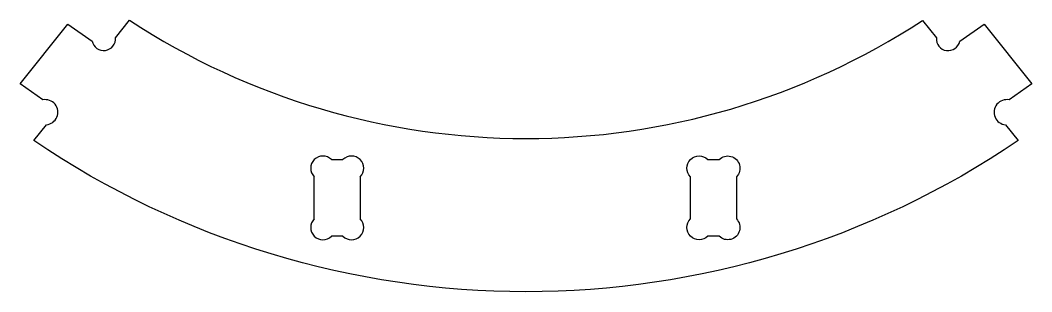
# Model space of a CAD drawing. Header units: millimetres. Extents: x -132 to 132, y -229 to -159.
import ezdxf

# ---------------------------------------------------------------- set-up
doc = ezdxf.new("R2010")
doc.units = ezdxf.units.MM
doc.header["$MEASUREMENT"] = 0

msp = doc.modelspace()

# ---------------------------------------------------------------- linework, layer by layer
for p, q in [((-50.85, -194.86), (-47.86, -194.86)), ((-55.35, -210.36), (-55.35, -199.37)), ((-43.35, -199.37), (-43.35, -210.36)), ((-47.86, -214.86), (-50.85, -214.86))]:
    msp.add_line(p, q)
for points in [[(132.23, -175.12), (126.31, -179.3, 1.06081), (125.39, -185.79), (128.69, -189.92, -0.306374), (-128.7, -189.92), (-125.4, -185.78, 1.058665), (-126.33, -179.3), (-132.23, -175.12), (-119.75, -159.5), (-113.45, -163.95, 0.944419), (-107.33, -163.07), (-103.71, -158.53, 0.297314), (103.64, -158.57), (107.28, -163.12, 0.942676), (113.39, -163.98), (119.74, -159.5)], [(55, -210.36, -1), (50.49, -214.86), (47.5, -214.86, -1), (43, -210.36), (43, -199.37, -1), (47.5, -194.86), (50.49, -194.86, -1), (55, -199.37)]]:
    msp.add_lwpolyline(points, format="xyb", close=True)
for centre, start, end in [((-53.1, -197.12), 45, 225), ((-45.6, -197.12), -45, 135), ((-53.1, -212.61), 135, 315), ((-45.6, -212.61), -135, 45)]:
    msp.add_arc(centre, 3.18, start, end)

doc.saveas('drawing.dxf')
